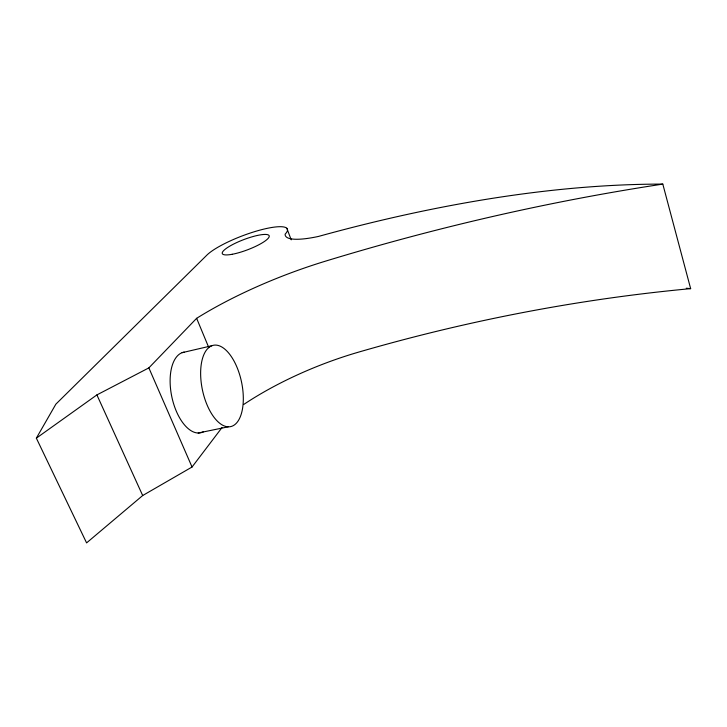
<?xml version="1.0" encoding="UTF-8"?>
<svg xmlns="http://www.w3.org/2000/svg" width="727" height="727" viewBox="0 0 727 727"><rect width="100%" height="100%" fill="white"/><g stroke="black" fill="none" stroke-linecap="round" stroke-linejoin="round"><path stroke-width="1.09" d="M221.999 427.585L192.046 467.016L142.683 495.532L86.586 542.896L36.35 438.163L55.861 404.167L207.349 254.659A44.574 9.669 -20.8 0 1 261.011 229.823A44.574 9.669 -20.8 0 1 285.129 234.176A63.013 14.004 -19.7 0 0 318.417 236.448A1146.806 501.348 -30.3 0 1 662.806 184.104L690.65 288.646C578.174 299.124 466.798 320.698 358.329 352.204A171.908 65.003 -21.3 0 0 243.6 404.548M36.35 438.163L96.9 394.906L148.862 367.889L196.635 318.317A177.343 51.408 -20.9 0 1 324.66 261.411C435.328 227.587 548.376 201.461 662.806 184.104M182.086 352.677L211.884 345.734M198.171 433.001L228.233 426.822A41.566 19.947 78 0 0 236.529 366.181A41.566 19.947 78 0 0 201.179 364.881A41.566 19.947 78 0 0 228.233 426.822M96.9 394.906L142.683 495.532M148.862 367.889L192.046 467.016M196.635 318.317L208.822 347.66M286.82 228.233L291.209 239.828M203.451 431.756A41.166 20.765 78.1 0 1 172.335 399.096A41.166 20.765 78.1 0 1 184.185 352.132M686.252 288.228A1074.324 587.552 -34.3 0 1 690.65 288.646M232.167 254.286A25.063 5.434 -20.8 0 0 269.154 236.766A25.063 5.434 -20.8 0 0 235.921 242.936A25.063 5.434 -20.8 0 0 232.167 254.286"/></g></svg>
